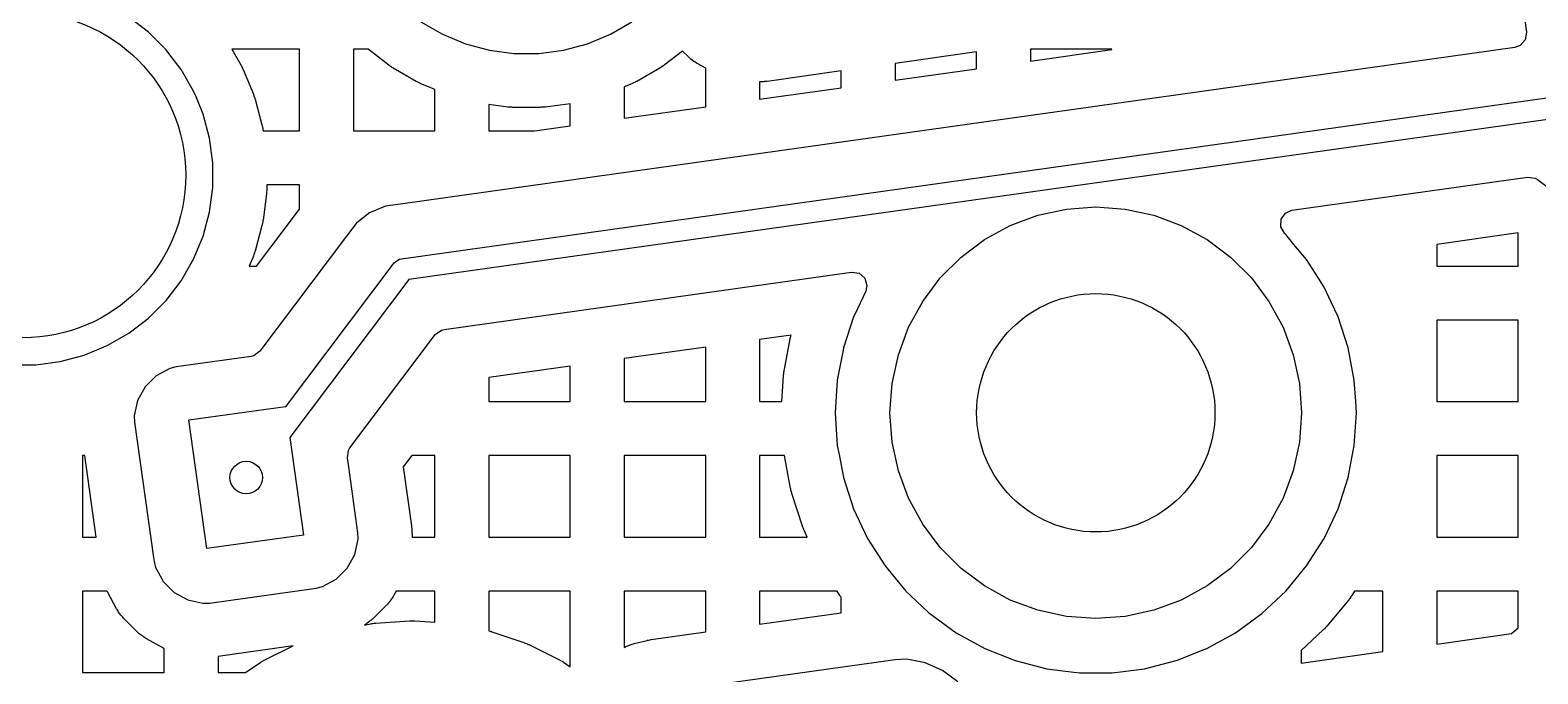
# Model space of a CAD drawing. Extents: x 2.49 to 8.57, y -5.87 to -1.87.
# Drawn here: x 3.068 to 3.616, y -4.273 to -4.039 of the extents above; entities that cross this region are included whole.
import ezdxf

# ---------------------------------------------------------------- set-up
doc = ezdxf.new("R2010")
doc.units = 0
doc.header["$MEASUREMENT"] = 0
doc.layers.add('BLACK', color=7, linetype='CONTINUOUS')

msp = doc.modelspace()

# ---------------------------------------------------------------- linework, layer by layer
at = {"layer": 'BLACK', "linetype": 'CONTINUOUS'}
for p, q in [((3.60736, -4.00886), (3.61165, -4.03941)), ((3.11089, -4.03939), (3.10372, -4.03389)), ((3.20986, -4.03557), (3.21768, -4.04009)), ((3.27878, -4.04009), (3.2866, -4.03557)), ((3.11709, -4.04559), (3.11089, -4.03939)), ((3.11089, -4.03939), (3.11089, -4.03939)), ((3.21768, -4.04009), (3.21768, -4.04009)), ((3.21768, -4.04009), (3.21768, -4.04009)), ((3.21768, -4.04009), (3.22119, -4.04155)), ((3.22119, -4.04155), (3.22603, -4.04355)), ((3.22603, -4.04355), (3.23476, -4.04589)), ((3.26171, -4.04589), (3.27043, -4.04355)), ((3.27043, -4.04355), (3.27878, -4.04009)), ((3.61125, -4.04213), (3.60944, -4.0442)), ((3.61165, -4.03941), (3.61125, -4.04213)), ((3.11728, -4.04578), (3.11709, -4.04559)), ((3.11826, -4.04707), (3.11728, -4.04578)), ((3.11728, -4.04578), (3.11728, -4.04578)), ((3.11728, -4.04578), (3.11728, -4.04578)), ((3.12278, -4.05295), (3.11826, -4.04707)), ((3.16575, -4.04559), (3.14117, -4.04559)), ((3.14117, -4.04559), (3.14443, -4.05124)), ((3.16575, -4.0752), (3.16575, -4.04559)), ((3.19071, -4.04559), (3.18536, -4.04559)), ((3.18536, -4.04559), (3.18536, -4.0752)), ((3.19818, -4.05132), (3.19071, -4.04559)), ((3.6075, -4.04492), (3.20332, -4.10172)), ((3.23476, -4.04589), (3.24371, -4.04707)), ((3.24371, -4.04707), (3.24371, -4.04707)), ((3.24371, -4.04707), (3.25275, -4.04707)), ((3.25275, -4.04707), (3.26171, -4.04589)), ((3.25275, -4.04707), (3.25275, -4.04707)), ((3.30495, -4.04621), (3.29828, -4.05132)), ((3.30696, -4.04823), (3.30495, -4.04621)), ((3.30721, -4.04846), (3.30696, -4.04823)), ((3.30774, -4.04893), (3.30721, -4.04846)), ((3.30801, -4.04915), (3.30774, -4.04893)), ((3.30913, -4.04999), (3.30801, -4.04915)), ((3.41182, -4.04654), (3.38221, -4.0507)), ((3.41182, -4.04987), (3.41182, -4.04654)), ((3.46103, -4.04559), (3.43142, -4.04559)), ((3.43142, -4.04559), (3.43142, -4.04987)), ((3.43142, -4.04987), (3.46103, -4.04571)), ((3.46103, -4.04571), (3.46103, -4.04559)), ((3.60944, -4.0442), (3.6075, -4.04492)), ((3.12729, -4.06077), (3.12278, -4.05295)), ((3.12278, -4.05295), (3.12278, -4.05295)), ((3.12278, -4.05295), (3.12278, -4.05295)), ((3.14443, -4.05124), (3.14451, -4.05138)), ((3.14451, -4.05138), (3.14466, -4.05167)), ((3.14466, -4.05167), (3.14474, -4.05181)), ((3.14474, -4.05181), (3.14502, -4.05239)), ((3.14502, -4.05239), (3.14509, -4.05253)), ((3.14509, -4.05253), (3.14522, -4.05282)), ((3.14522, -4.05282), (3.14528, -4.05297)), ((3.14528, -4.05297), (3.14899, -4.06191)), ((3.19831, -4.05142), (3.19818, -4.05132)), ((3.19857, -4.05161), (3.19831, -4.05142)), ((3.1987, -4.0517), (3.19857, -4.05161)), ((3.19924, -4.05206), (3.1987, -4.0517)), ((3.19937, -4.05214), (3.19924, -4.05206)), ((3.19964, -4.05231), (3.19937, -4.05214)), ((3.19978, -4.05239), (3.19964, -4.05231)), ((3.20816, -4.05723), (3.19978, -4.05239)), ((3.29668, -4.05239), (3.2883, -4.05723)), ((3.29682, -4.05231), (3.29668, -4.05239)), ((3.29709, -4.05214), (3.29682, -4.05231)), ((3.29723, -4.05206), (3.29709, -4.05214)), ((3.29776, -4.0517), (3.29723, -4.05206)), ((3.29789, -4.05161), (3.29776, -4.0517)), ((3.29815, -4.05142), (3.29789, -4.05161)), ((3.29828, -4.05132), (3.29815, -4.05142)), ((3.30942, -4.05019), (3.30913, -4.04999)), ((3.31001, -4.05057), (3.30942, -4.05019)), ((3.31023, -4.0507), (3.31001, -4.05057)), ((3.31031, -4.05075), (3.31023, -4.0507)), ((3.31339, -4.05245), (3.31031, -4.05075)), ((3.31339, -4.05741), (3.31339, -4.05245)), ((3.3626, -4.05346), (3.3357, -4.05724)), ((3.3626, -4.05954), (3.3626, -4.05346)), ((3.38221, -4.0507), (3.38221, -4.05678)), ((3.38221, -4.05678), (3.41182, -4.05262)), ((3.41182, -4.05262), (3.41182, -4.04987)), ((3.2083, -4.05731), (3.20816, -4.05723)), ((3.20858, -4.05746), (3.2083, -4.05731)), ((3.20872, -4.05753), (3.20858, -4.05746)), ((3.2093, -4.05782), (3.20872, -4.05753)), ((3.20944, -4.05789), (3.2093, -4.05782)), ((3.20974, -4.05802), (3.20944, -4.05789)), ((3.20988, -4.05808), (3.20974, -4.05802)), ((3.21268, -4.05924), (3.20988, -4.05808)), ((3.21497, -4.06019), (3.21268, -4.05924)), ((3.21497, -4.06564), (3.21497, -4.06019)), ((3.28658, -4.05808), (3.28379, -4.05924)), ((3.28379, -4.05924), (3.28379, -4.07062)), ((3.28672, -4.05802), (3.28658, -4.05808)), ((3.28702, -4.05789), (3.28672, -4.05802)), ((3.28716, -4.05782), (3.28702, -4.05789)), ((3.28774, -4.05753), (3.28716, -4.05782)), ((3.28788, -4.05746), (3.28774, -4.05753)), ((3.28816, -4.05731), (3.28788, -4.05746)), ((3.2883, -4.05723), (3.28816, -4.05731)), ((3.31339, -4.06645), (3.31339, -4.05741)), ((3.33413, -4.05737), (3.333, -4.05741)), ((3.333, -4.05741), (3.333, -4.0637)), ((3.333, -4.0637), (3.3626, -4.05954)), ((3.33426, -4.05737), (3.33413, -4.05737)), ((3.33452, -4.05735), (3.33426, -4.05737)), ((3.33465, -4.05734), (3.33452, -4.05735)), ((3.33518, -4.0573), (3.33465, -4.05734)), ((3.33531, -4.05728), (3.33518, -4.0573)), ((3.33557, -4.05725), (3.33531, -4.05728)), ((3.3357, -4.05724), (3.33557, -4.05725)), ((3.12814, -4.06281), (3.12729, -4.06077)), ((3.12729, -4.06077), (3.12729, -4.06077)), ((3.12729, -4.06077), (3.12729, -4.06077)), ((3.13075, -4.06912), (3.12814, -4.06281)), ((3.14899, -4.06191), (3.14905, -4.06206)), ((3.14905, -4.06206), (3.14916, -4.06236)), ((3.14916, -4.06236), (3.14921, -4.06251)), ((3.14921, -4.06251), (3.14942, -4.06312)), ((3.14942, -4.06312), (3.14947, -4.06327)), ((3.14947, -4.06327), (3.14956, -4.06358)), ((3.14956, -4.06358), (3.14961, -4.06373)), ((3.14961, -4.06373), (3.15211, -4.07308)), ((3.20281, -4.12169), (3.62, -4.06306)), ((3.21497, -4.0752), (3.21497, -4.06564)), ((3.24147, -4.06655), (3.23457, -4.06564)), ((3.23457, -4.06564), (3.23457, -4.0752)), ((3.26418, -4.06534), (3.25499, -4.06655)), ((3.26418, -4.07337), (3.26418, -4.06534)), ((3.13309, -4.07784), (3.13075, -4.06912)), ((3.61948, -4.07109), (3.20552, -4.12926)), ((3.24163, -4.06656), (3.24147, -4.06655)), ((3.24195, -4.0666), (3.24163, -4.06656)), ((3.24211, -4.06661), (3.24195, -4.0666)), ((3.24275, -4.06665), (3.24211, -4.06661)), ((3.24291, -4.06666), (3.24275, -4.06665)), ((3.24323, -4.06667), (3.24291, -4.06666)), ((3.24339, -4.06667), (3.24323, -4.06667)), ((3.25307, -4.06667), (3.24339, -4.06667)), ((3.25323, -4.06667), (3.25307, -4.06667)), ((3.25355, -4.06666), (3.25323, -4.06667)), ((3.25371, -4.06665), (3.25355, -4.06666)), ((3.25435, -4.06661), (3.25371, -4.06665)), ((3.25451, -4.0666), (3.25435, -4.06661)), ((3.25483, -4.06656), (3.25451, -4.0666)), ((3.25499, -4.06655), (3.25483, -4.06656)), ((3.28379, -4.07062), (3.31339, -4.06645)), ((3.15211, -4.07308), (3.15215, -4.07323)), ((3.15215, -4.07323), (3.15222, -4.07355)), ((3.15222, -4.07355), (3.15226, -4.0737)), ((3.15226, -4.0737), (3.15238, -4.07433)), ((3.15238, -4.07433), (3.15241, -4.07449)), ((3.15241, -4.07449), (3.15246, -4.07481)), ((3.15246, -4.07481), (3.15249, -4.07496)), ((3.15249, -4.07496), (3.15252, -4.0752)), ((3.15252, -4.0752), (3.16575, -4.0752)), ((3.18536, -4.0752), (3.21497, -4.0752)), ((3.23457, -4.0752), (3.25119, -4.0752)), ((3.25119, -4.0752), (3.26418, -4.07337)), ((3.13427, -4.0868), (3.13309, -4.07784)), ((3.13427, -4.09583), (3.13427, -4.0868)), ((3.52645, -4.10406), (3.61213, -4.09202)), ((3.61213, -4.09202), (3.61485, -4.09242)), ((3.61485, -4.09242), (3.61575, -4.09295)), ((3.61575, -4.09295), (3.63728, -4.10918)), ((3.13309, -4.10479), (3.13427, -4.09583)), ((3.15375, -4.09807), (3.15249, -4.10767)), ((3.15377, -4.09792), (3.15375, -4.09807)), ((3.1538, -4.09759), (3.15377, -4.09792)), ((3.15381, -4.09744), (3.1538, -4.09759)), ((3.15385, -4.0968), (3.15381, -4.09744)), ((3.15386, -4.09664), (3.15385, -4.0968)), ((3.15387, -4.09631), (3.15386, -4.09664)), ((3.16575, -4.0948), (3.15387, -4.0948)), ((3.15387, -4.0948), (3.15387, -4.09615)), ((3.15387, -4.09615), (3.15387, -4.09631)), ((3.16575, -4.10363), (3.16575, -4.0948)), ((3.15009, -4.12441), (3.16575, -4.10363)), ((3.19698, -4.10261), (3.19125, -4.10505)), ((3.20331, -4.10172), (3.19698, -4.10261)), ((3.20332, -4.10172), (3.20331, -4.10172)), ((3.4341, -4.10589), (3.44453, -4.10363)), ((3.44453, -4.10363), (3.45518, -4.10286)), ((3.45518, -4.10286), (3.46582, -4.10363)), ((3.46582, -4.10363), (3.47625, -4.10589)), ((3.52408, -4.10508), (3.52645, -4.10406)), ((3.13075, -4.11352), (3.13309, -4.10479)), ((3.15211, -4.10955), (3.14961, -4.1189)), ((3.15215, -4.1094), (3.15211, -4.10955)), ((3.15222, -4.10909), (3.15215, -4.1094)), ((3.15226, -4.10893), (3.15222, -4.10909)), ((3.15238, -4.1083), (3.15226, -4.10893)), ((3.15241, -4.10814), (3.15238, -4.1083)), ((3.15246, -4.10783), (3.15241, -4.10814)), ((3.15249, -4.10767), (3.15246, -4.10783)), ((3.18635, -4.10888), (3.18285, -4.11352)), ((3.18724, -4.10818), (3.18635, -4.10888)), ((3.18635, -4.10888), (3.18635, -4.10888)), ((3.19125, -4.10505), (3.18724, -4.10818)), ((3.19125, -4.10505), (3.19125, -4.10505)), ((3.41474, -4.11474), (3.4241, -4.10962)), ((3.4241, -4.10962), (3.4341, -4.10589)), ((3.47625, -4.10589), (3.48625, -4.10962)), ((3.48625, -4.10962), (3.49562, -4.11474)), ((3.5224, -4.11008), (3.52251, -4.10733)), ((3.52251, -4.10733), (3.52408, -4.10508)), ((3.12729, -4.12186), (3.13075, -4.11352)), ((3.18285, -4.11352), (3.15137, -4.15529)), ((3.40619, -4.12113), (3.41474, -4.11474)), ((3.49562, -4.11474), (3.50416, -4.12113)), ((3.52379, -4.11245), (3.5224, -4.11008)), ((3.52421, -4.11284), (3.52379, -4.11245)), ((3.5272, -4.11646), (3.52421, -4.11284)), ((3.52421, -4.11284), (3.52421, -4.11284)), ((3.60867, -4.1123), (3.57906, -4.11646)), ((3.60867, -4.12441), (3.60867, -4.1123)), ((3.14899, -4.12072), (3.14746, -4.12441)), ((3.14905, -4.12057), (3.14899, -4.12072)), ((3.14916, -4.12027), (3.14905, -4.12057)), ((3.14921, -4.12012), (3.14916, -4.12027)), ((3.14942, -4.11952), (3.14921, -4.12012)), ((3.14947, -4.11936), (3.14942, -4.11952)), ((3.14956, -4.11905), (3.14947, -4.11936)), ((3.14961, -4.1189), (3.14956, -4.11905)), ((3.53179, -4.12201), (3.5272, -4.11646)), ((3.57906, -4.11646), (3.57906, -4.12441)), ((3.12278, -4.12969), (3.12582, -4.12441)), ((3.12582, -4.12441), (3.12729, -4.12186)), ((3.14746, -4.12441), (3.15009, -4.12441)), ((3.16069, -4.17566), (3.20021, -4.12322)), ((3.20021, -4.12322), (3.20073, -4.12266)), ((3.20073, -4.12266), (3.20206, -4.12188)), ((3.20206, -4.12188), (3.20281, -4.12169)), ((3.39865, -4.12868), (3.40619, -4.12113)), ((3.50416, -4.12113), (3.51171, -4.12868)), ((3.53607, -4.12876), (3.53179, -4.12201)), ((3.53179, -4.12201), (3.53179, -4.12201)), ((3.57906, -4.12441), (3.60867, -4.12441)), ((3.11728, -4.13685), (3.12278, -4.12969)), ((3.20552, -4.12926), (3.16224, -4.18669)), ((3.21834, -4.14736), (3.36643, -4.12655)), ((3.36643, -4.12655), (3.36916, -4.12695)), ((3.36916, -4.12695), (3.37123, -4.12876)), ((3.37123, -4.12876), (3.372, -4.1314)), ((3.372, -4.1314), (3.37153, -4.13346)), ((3.39225, -4.13723), (3.39865, -4.12868)), ((3.51171, -4.12868), (3.51811, -4.13723)), ((3.53816, -4.13205), (3.53607, -4.12876)), ((3.11089, -4.14324), (3.11728, -4.13685)), ((3.11728, -4.13685), (3.11728, -4.13685)), ((3.11728, -4.13685), (3.11728, -4.13685)), ((3.37153, -4.13346), (3.36754, -4.14195)), ((3.54071, -4.13746), (3.53816, -4.13205)), ((3.36754, -4.14195), (3.36713, -4.14281)), ((3.38713, -4.14659), (3.39225, -4.13723)), ((3.51811, -4.13723), (3.52322, -4.14659)), ((3.54321, -4.14279), (3.54071, -4.13746)), ((3.10372, -4.14874), (3.11089, -4.14324)), ((3.11089, -4.14324), (3.11089, -4.14324)), ((3.11089, -4.14324), (3.11089, -4.14324)), ((3.21512, -4.14926), (3.21733, -4.14762)), ((3.21733, -4.14762), (3.21834, -4.14736)), ((3.36713, -4.14281), (3.36346, -4.15412)), ((3.36713, -4.14281), (3.36713, -4.14281)), ((3.38341, -4.15659), (3.38713, -4.14659)), ((3.52322, -4.14659), (3.52695, -4.15659)), ((3.54322, -4.14281), (3.54321, -4.14279)), ((3.5469, -4.15412), (3.54322, -4.14281)), ((3.60867, -4.14402), (3.57906, -4.14402)), ((3.57906, -4.14402), (3.57906, -4.17362)), ((3.60867, -4.17362), (3.60867, -4.14402)), ((3.08755, -4.15672), (3.0959, -4.15326)), ((3.0959, -4.15326), (3.10372, -4.14874)), ((3.20856, -4.15796), (3.21378, -4.15105)), ((3.21378, -4.15105), (3.21512, -4.14926)), ((3.34442, -4.14944), (3.333, -4.15105)), ((3.333, -4.15105), (3.333, -4.17362)), ((3.34191, -4.16243), (3.34426, -4.15014)), ((3.34426, -4.15014), (3.34429, -4.14999)), ((3.34429, -4.14999), (3.34436, -4.14969)), ((3.34436, -4.14969), (3.34439, -4.14954)), ((3.34439, -4.14954), (3.34442, -4.14944)), ((3.06987, -4.16023), (3.07882, -4.15905)), ((3.07882, -4.15905), (3.08755, -4.15672)), ((3.14815, -4.15719), (3.12095, -4.16101)), ((3.14917, -4.15693), (3.14815, -4.15719)), ((3.15137, -4.15529), (3.14917, -4.15693)), ((3.20335, -4.16488), (3.20856, -4.15796)), ((3.31339, -4.1538), (3.28379, -4.15796)), ((3.28379, -4.15796), (3.28379, -4.17362)), ((3.31339, -4.17362), (3.31339, -4.1538)), ((3.36331, -4.15492), (3.36123, -4.1658)), ((3.36346, -4.15412), (3.36331, -4.15492)), ((3.36346, -4.15412), (3.36346, -4.15412)), ((3.36346, -4.15412), (3.36346, -4.15412)), ((3.38114, -4.16702), (3.38341, -4.15659)), ((3.52695, -4.15659), (3.52922, -4.16702)), ((3.54913, -4.1658), (3.5469, -4.15412)), ((3.06083, -4.16023), (3.06987, -4.16023)), ((3.06987, -4.16023), (3.06987, -4.16023)), ((3.11368, -4.16428), (3.10966, -4.16828)), ((3.11866, -4.16158), (3.11368, -4.16428)), ((3.11368, -4.16428), (3.11368, -4.16428)), ((3.12095, -4.16101), (3.11866, -4.16158)), ((3.11866, -4.16158), (3.11866, -4.16158)), ((3.11866, -4.16158), (3.11866, -4.16158)), ((3.26418, -4.16072), (3.23457, -4.16488)), ((3.26418, -4.17362), (3.26418, -4.16072)), ((3.34109, -4.17362), (3.34168, -4.16426)), ((3.34168, -4.16426), (3.34169, -4.16411)), ((3.34169, -4.16411), (3.34172, -4.1638)), ((3.34172, -4.1638), (3.34174, -4.16365)), ((3.34174, -4.16365), (3.34182, -4.16304)), ((3.34182, -4.16304), (3.34184, -4.16288)), ((3.34184, -4.16288), (3.34189, -4.16258)), ((3.34189, -4.16258), (3.34191, -4.16243)), ((3.10966, -4.16828), (3.10693, -4.17324)), ((3.18411, -4.19041), (3.20335, -4.16488)), ((3.23457, -4.16488), (3.23457, -4.17362)), ((3.36123, -4.1658), (3.36048, -4.17767)), ((3.36123, -4.1658), (3.36123, -4.1658)), ((3.38037, -4.17767), (3.38114, -4.16702)), ((3.52922, -4.16702), (3.52998, -4.17767)), ((3.54962, -4.17362), (3.54913, -4.1658)), ((3.54913, -4.1658), (3.54913, -4.1658)), ((3.54913, -4.1658), (3.54913, -4.1658)), ((3.10693, -4.17324), (3.10571, -4.17878)), ((3.10693, -4.17324), (3.10693, -4.17324)), ((3.12556, -4.18026), (3.16065, -4.17533)), ((3.16065, -4.17533), (3.16069, -4.17566)), ((3.23457, -4.17362), (3.26418, -4.17362)), ((3.28379, -4.17362), (3.31339, -4.17362)), ((3.333, -4.17362), (3.34109, -4.17362)), ((3.54987, -4.17767), (3.54962, -4.17362)), ((3.57906, -4.17362), (3.60867, -4.17362)), ((3.10571, -4.17878), (3.10571, -4.17878)), ((3.10571, -4.17878), (3.10578, -4.18113)), ((3.13213, -4.22704), (3.12556, -4.18026)), ((3.36048, -4.17767), (3.36048, -4.17767)), ((3.36048, -4.17767), (3.36123, -4.18953)), ((3.38114, -4.18831), (3.38037, -4.17767)), ((3.52998, -4.17767), (3.52922, -4.18831)), ((3.54913, -4.18953), (3.54987, -4.17767)), ((3.54987, -4.17767), (3.54987, -4.17767)), ((3.10578, -4.18113), (3.10578, -4.18113)), ((3.10578, -4.18113), (3.10578, -4.18113)), ((3.10578, -4.18113), (3.11269, -4.2303)), ((3.16224, -4.18669), (3.16722, -4.22211)), ((3.18317, -4.19403), (3.18357, -4.19131)), ((3.18357, -4.19131), (3.18411, -4.19041)), ((3.36123, -4.18953), (3.36123, -4.18954)), ((3.36123, -4.18954), (3.36196, -4.19339)), ((3.38341, -4.19874), (3.38114, -4.18831)), ((3.52922, -4.18831), (3.52695, -4.19874)), ((3.5469, -4.20122), (3.54913, -4.18954)), ((3.54913, -4.18954), (3.54913, -4.18953)), ((3.08768, -4.19323), (3.08694, -4.19323)), ((3.08694, -4.19323), (3.08694, -4.22284)), ((3.09185, -4.22284), (3.08768, -4.19323)), ((3.18364, -4.19734), (3.18317, -4.19403)), ((3.187, -4.22124), (3.18364, -4.19734)), ((3.20654, -4.19323), (3.20344, -4.19734)), ((3.20344, -4.19734), (3.20645, -4.21877)), ((3.21497, -4.19323), (3.20654, -4.19323)), ((3.21497, -4.22284), (3.21497, -4.19323)), ((3.26418, -4.19323), (3.23457, -4.19323)), ((3.23457, -4.19323), (3.23457, -4.22284)), ((3.26418, -4.22284), (3.26418, -4.19323)), ((3.31339, -4.19323), (3.28379, -4.19323)), ((3.28379, -4.19323), (3.28379, -4.22284)), ((3.31339, -4.22284), (3.31339, -4.19323)), ((3.34197, -4.19323), (3.333, -4.19323)), ((3.333, -4.19323), (3.333, -4.22284)), ((3.34426, -4.20519), (3.34197, -4.19323)), ((3.36196, -4.19339), (3.36334, -4.20062)), ((3.60867, -4.19323), (3.57906, -4.19323)), ((3.57906, -4.19323), (3.57906, -4.22284)), ((3.60867, -4.22284), (3.60867, -4.19323)), ((3.36334, -4.20062), (3.36346, -4.20122)), ((3.36346, -4.20122), (3.36713, -4.21253)), ((3.38713, -4.20874), (3.38341, -4.19874)), ((3.52695, -4.19874), (3.52322, -4.20874)), ((3.54322, -4.21253), (3.5469, -4.20122)), ((3.34429, -4.20534), (3.34426, -4.20519)), ((3.34436, -4.20564), (3.34429, -4.20534)), ((3.34439, -4.20579), (3.34436, -4.20564)), ((3.34454, -4.20639), (3.34439, -4.20579)), ((3.34459, -4.20654), (3.34454, -4.20639)), ((3.34467, -4.20684), (3.34459, -4.20654)), ((3.34472, -4.20698), (3.34467, -4.20684)), ((3.34858, -4.21888), (3.34472, -4.20698)), ((3.36713, -4.21253), (3.36713, -4.21253)), ((3.36713, -4.21253), (3.3722, -4.22329)), ((3.39225, -4.21811), (3.38713, -4.20874)), ((3.52322, -4.20874), (3.51811, -4.21811)), ((3.53837, -4.22284), (3.54322, -4.21253)), ((3.20645, -4.21877), (3.20647, -4.2189)), ((3.20647, -4.2189), (3.2065, -4.21916)), ((3.2065, -4.21916), (3.20651, -4.21929)), ((3.20651, -4.21929), (3.20655, -4.21981)), ((3.34863, -4.21902), (3.34858, -4.21888)), ((3.34874, -4.21931), (3.34863, -4.21902)), ((3.34879, -4.21946), (3.34874, -4.21931)), ((3.39865, -4.22665), (3.39225, -4.21811)), ((3.51811, -4.21811), (3.51171, -4.22665)), ((3.08694, -4.22284), (3.09185, -4.22284)), ((3.16722, -4.22211), (3.13213, -4.22704)), ((3.18585, -4.22913), (3.18707, -4.2236)), ((3.187, -4.22139), (3.187, -4.22124)), ((3.18706, -4.22313), (3.187, -4.22139)), ((3.18707, -4.2236), (3.18706, -4.22313)), ((3.20655, -4.21981), (3.20656, -4.21994)), ((3.20656, -4.21994), (3.20658, -4.22021)), ((3.20658, -4.22021), (3.20659, -4.22034)), ((3.20659, -4.22034), (3.20667, -4.22284)), ((3.20667, -4.22284), (3.21497, -4.22284)), ((3.23457, -4.22284), (3.26418, -4.22284)), ((3.28379, -4.22284), (3.31339, -4.22284)), ((3.333, -4.22284), (3.35032, -4.22284)), ((3.34902, -4.22003), (3.34879, -4.21946)), ((3.34908, -4.22017), (3.34902, -4.22003)), ((3.3492, -4.22046), (3.34908, -4.22017)), ((3.34926, -4.2206), (3.3492, -4.22046)), ((3.35032, -4.22284), (3.34926, -4.2206)), ((3.3722, -4.22329), (3.3722, -4.22329)), ((3.3722, -4.22329), (3.37857, -4.23333)), ((3.53179, -4.23333), (3.53816, -4.22329)), ((3.53816, -4.22329), (3.53837, -4.22284)), ((3.57906, -4.22284), (3.60867, -4.22284)), ((3.11269, -4.2303), (3.11288, -4.23165)), ((3.18312, -4.23409), (3.18585, -4.22913)), ((3.40619, -4.2342), (3.39865, -4.22665)), ((3.51171, -4.22665), (3.50416, -4.2342)), ((3.11288, -4.23165), (3.11346, -4.23394)), ((3.11346, -4.23394), (3.11346, -4.23394)), ((3.11346, -4.23394), (3.11346, -4.23394)), ((3.11346, -4.23394), (3.11436, -4.2356)), ((3.11436, -4.2356), (3.11582, -4.23829)), ((3.1791, -4.23809), (3.18312, -4.23409)), ((3.37857, -4.23333), (3.37857, -4.23333)), ((3.37857, -4.23333), (3.37857, -4.23333)), ((3.37857, -4.23333), (3.38611, -4.24244)), ((3.41474, -4.2406), (3.40619, -4.2342)), ((3.50416, -4.2342), (3.49562, -4.2406)), ((3.52421, -4.24249), (3.53179, -4.23333)), ((3.11582, -4.23829), (3.11616, -4.23892)), ((3.11616, -4.23892), (3.12015, -4.24294)), ((3.17183, -4.24136), (3.17412, -4.24079)), ((3.17412, -4.24079), (3.1791, -4.23809)), ((3.4241, -4.24571), (3.41474, -4.2406)), ((3.49562, -4.2406), (3.48625, -4.24571)), ((3.09578, -4.24244), (3.08694, -4.24244)), ((3.08694, -4.24244), (3.08694, -4.27205)), ((3.09579, -4.24247), (3.09578, -4.24244)), ((3.09593, -4.24274), (3.09579, -4.24247)), ((3.09926, -4.24888), (3.09593, -4.24274)), ((3.12015, -4.24294), (3.12512, -4.24567)), ((3.12512, -4.24567), (3.13065, -4.2469)), ((3.13301, -4.24682), (3.17183, -4.24136)), ((3.19814, -4.24672), (3.19768, -4.24725)), ((3.19836, -4.24645), (3.19814, -4.24672)), ((3.1992, -4.24533), (3.19836, -4.24645)), ((3.1994, -4.24505), (3.1992, -4.24533)), ((3.19978, -4.24446), (3.1994, -4.24505)), ((3.19996, -4.24416), (3.19978, -4.24446)), ((3.20091, -4.24244), (3.19996, -4.24416)), ((3.21497, -4.24244), (3.20091, -4.24244)), ((3.21497, -4.25377), (3.21497, -4.24244)), ((3.26418, -4.24244), (3.23457, -4.24244)), ((3.23457, -4.24244), (3.23457, -4.25692)), ((3.26418, -4.26291), (3.26418, -4.24244)), ((3.31339, -4.24244), (3.28379, -4.24244)), ((3.28379, -4.24244), (3.28379, -4.26291)), ((3.31339, -4.25453), (3.31339, -4.24244)), ((3.36113, -4.24244), (3.333, -4.24244)), ((3.333, -4.24244), (3.333, -4.25453)), ((3.36218, -4.24409), (3.36113, -4.24244)), ((3.36226, -4.24422), (3.36218, -4.24409)), ((3.36244, -4.24448), (3.36226, -4.24422)), ((3.36253, -4.2446), (3.36244, -4.24448)), ((3.3626, -4.24471), (3.36253, -4.2446)), ((3.3626, -4.25037), (3.3626, -4.24471)), ((3.38611, -4.24244), (3.38615, -4.24249)), ((3.38615, -4.24249), (3.38794, -4.24418)), ((3.38794, -4.24418), (3.39454, -4.25037)), ((3.4341, -4.24944), (3.4241, -4.24571)), ((3.48625, -4.24571), (3.47625, -4.24944)), ((3.51554, -4.25063), (3.52421, -4.24249)), ((3.54709, -4.24559), (3.53912, -4.25522)), ((3.54719, -4.24547), (3.54709, -4.24559)), ((3.54738, -4.24522), (3.54719, -4.24547)), ((3.54747, -4.2451), (3.54738, -4.24522)), ((3.54783, -4.2446), (3.54747, -4.2451)), ((3.54792, -4.24448), (3.54783, -4.2446)), ((3.54809, -4.24422), (3.54792, -4.24448)), ((3.54818, -4.24409), (3.54809, -4.24422)), ((3.54922, -4.24244), (3.54818, -4.24409)), ((3.55945, -4.24244), (3.54922, -4.24244)), ((3.55945, -4.2617), (3.55945, -4.24244)), ((3.60867, -4.24244), (3.57906, -4.24244)), ((3.57906, -4.24244), (3.57906, -4.2617)), ((3.60867, -4.25576), (3.60867, -4.24244)), ((3.09943, -4.24918), (3.09926, -4.24888)), ((3.09981, -4.24977), (3.09943, -4.24918)), ((3.10001, -4.25006), (3.09981, -4.24977)), ((3.10085, -4.25119), (3.10001, -4.25006)), ((3.10106, -4.25146), (3.10085, -4.25119)), ((3.10152, -4.25199), (3.10106, -4.25146)), ((3.10176, -4.25225), (3.10152, -4.25199)), ((3.10429, -4.25479), (3.10176, -4.25225)), ((3.13065, -4.2469), (3.13174, -4.24686)), ((3.13065, -4.2469), (3.13065, -4.2469)), ((3.13065, -4.2469), (3.13065, -4.2469)), ((3.13174, -4.24686), (3.13301, -4.24682)), ((3.19744, -4.24751), (3.19242, -4.25249)), ((3.19768, -4.24725), (3.19744, -4.24751)), ((3.333, -4.25453), (3.3626, -4.25037)), ((3.39454, -4.25037), (3.39482, -4.25063)), ((3.39482, -4.25063), (3.39482, -4.25063)), ((3.39482, -4.25063), (3.40444, -4.25762)), ((3.44453, -4.25171), (3.4341, -4.24944)), ((3.45518, -4.25247), (3.44453, -4.25171)), ((3.46582, -4.25171), (3.45518, -4.25247)), ((3.47625, -4.24944), (3.46582, -4.25171)), ((3.50592, -4.25762), (3.51554, -4.25063)), ((3.1064, -4.25692), (3.10429, -4.25479)), ((3.10674, -4.25726), (3.1064, -4.25692)), ((3.10699, -4.2575), (3.10674, -4.25726)), ((3.10752, -4.25796), (3.10699, -4.2575)), ((3.18939, -4.25479), (3.19162, -4.25435)), ((3.18995, -4.25444), (3.18939, -4.25479)), ((3.19024, -4.25424), (3.18995, -4.25444)), ((3.19136, -4.2534), (3.19024, -4.25424)), ((3.19164, -4.25318), (3.19136, -4.2534)), ((3.19162, -4.25435), (3.19177, -4.25432)), ((3.19217, -4.25272), (3.19164, -4.25318)), ((3.19177, -4.25432), (3.19209, -4.25427)), ((3.19209, -4.25427), (3.19225, -4.25425)), ((3.19242, -4.25249), (3.19217, -4.25272)), ((3.19225, -4.25425), (3.19288, -4.25416)), ((3.19288, -4.25416), (3.19304, -4.25414)), ((3.19304, -4.25414), (3.19336, -4.25411)), ((3.19336, -4.25411), (3.19352, -4.2541)), ((3.19352, -4.2541), (3.20575, -4.2533)), ((3.20575, -4.2533), (3.20591, -4.25329)), ((3.20591, -4.25329), (3.20623, -4.25328)), ((3.20623, -4.25328), (3.20639, -4.25328)), ((3.20639, -4.25328), (3.20704, -4.25328)), ((3.20704, -4.25328), (3.2072, -4.25328)), ((3.2072, -4.25328), (3.20752, -4.25329)), ((3.20752, -4.25329), (3.20768, -4.2533)), ((3.20768, -4.2533), (3.21497, -4.25377)), ((3.23457, -4.25692), (3.23508, -4.25705)), ((3.23508, -4.25705), (3.23523, -4.2571)), ((3.23523, -4.2571), (3.23554, -4.25719)), ((3.23554, -4.25719), (3.23569, -4.25724)), ((3.23569, -4.25724), (3.2473, -4.26118)), ((3.29356, -4.26008), (3.31339, -4.25729)), ((3.31339, -4.25729), (3.31339, -4.25453)), ((3.40444, -4.25762), (3.40444, -4.25762)), ((3.40444, -4.25762), (3.40444, -4.25762)), ((3.40444, -4.25762), (3.41486, -4.26335)), ((3.4955, -4.26335), (3.50592, -4.25762)), ((3.53785, -4.25657), (3.52985, -4.26409)), ((3.53796, -4.25646), (3.53785, -4.25657)), ((3.53818, -4.25625), (3.53796, -4.25646)), ((3.53829, -4.25614), (3.53818, -4.25625)), ((3.53871, -4.25569), (3.53829, -4.25614)), ((3.53881, -4.25557), (3.53871, -4.25569)), ((3.53902, -4.25534), (3.53881, -4.25557)), ((3.53912, -4.25522), (3.53902, -4.25534)), ((3.60626, -4.25787), (3.60867, -4.25576)), ((3.10779, -4.25818), (3.10752, -4.25796)), ((3.10891, -4.25902), (3.10779, -4.25818)), ((3.1092, -4.25922), (3.10891, -4.25902)), ((3.10979, -4.2596), (3.1092, -4.25922)), ((3.11009, -4.25978), (3.10979, -4.2596)), ((3.11628, -4.26319), (3.11009, -4.25978)), ((3.11654, -4.26332), (3.11628, -4.26319)), ((3.16351, -4.26233), (3.13615, -4.26618)), ((3.15336, -4.26734), (3.16351, -4.26233)), ((3.2473, -4.26118), (3.24745, -4.26123)), ((3.24745, -4.26123), (3.24775, -4.26135)), ((3.24775, -4.26135), (3.2479, -4.2614)), ((3.2479, -4.2614), (3.24849, -4.26165)), ((3.24849, -4.26165), (3.24864, -4.26171)), ((3.24864, -4.26171), (3.24893, -4.26185)), ((3.24893, -4.26185), (3.24908, -4.26191)), ((3.24908, -4.26191), (3.26007, -4.26734)), ((3.26418, -4.26993), (3.26418, -4.26291)), ((3.28379, -4.26291), (3.28437, -4.26262)), ((3.28437, -4.26262), (3.28461, -4.26251)), ((3.28461, -4.26251), (3.28511, -4.2623)), ((3.28511, -4.2623), (3.28536, -4.2622)), ((3.28536, -4.2622), (3.28636, -4.26183)), ((3.28636, -4.26183), (3.28661, -4.26175)), ((3.28661, -4.26175), (3.28713, -4.26159)), ((3.28713, -4.26159), (3.28738, -4.26152)), ((3.28738, -4.26152), (3.29209, -4.26036)), ((3.29209, -4.26036), (3.29222, -4.26033)), ((3.29222, -4.26033), (3.29246, -4.26028)), ((3.29246, -4.26028), (3.29258, -4.26025)), ((3.29258, -4.26025), (3.29307, -4.26016)), ((3.29307, -4.26016), (3.29319, -4.26014)), ((3.29319, -4.26014), (3.29344, -4.26009)), ((3.29344, -4.26009), (3.29356, -4.26008)), ((3.55945, -4.26445), (3.55945, -4.2617)), ((3.57906, -4.2617), (3.60626, -4.25787)), ((3.11654, -4.26618), (3.11654, -4.26332)), ((3.11654, -4.27205), (3.11654, -4.26618)), ((3.13615, -4.26618), (3.13615, -4.27205)), ((3.14608, -4.27205), (3.15169, -4.2683)), ((3.15169, -4.2683), (3.15183, -4.26821)), ((3.15183, -4.26821), (3.1521, -4.26804)), ((3.1521, -4.26804), (3.15224, -4.26796)), ((3.15224, -4.26796), (3.15279, -4.26764)), ((3.15279, -4.26764), (3.15293, -4.26756)), ((3.15293, -4.26756), (3.15322, -4.26741)), ((3.15322, -4.26741), (3.15336, -4.26734)), ((3.26007, -4.26734), (3.26021, -4.26741)), ((3.26021, -4.26741), (3.2605, -4.26756)), ((3.2605, -4.26756), (3.26064, -4.26764)), ((3.26064, -4.26764), (3.26119, -4.26796)), ((3.26119, -4.26796), (3.26133, -4.26804)), ((3.26133, -4.26804), (3.2616, -4.26821)), ((3.2616, -4.26821), (3.26174, -4.2683)), ((3.26174, -4.2683), (3.26418, -4.26993)), ((3.38231, -4.2674), (3.29654, -4.27946)), ((3.38638, -4.26725), (3.38231, -4.2674)), ((3.38231, -4.2674), (3.38231, -4.2674)), ((3.3877, -4.26749), (3.38638, -4.26725)), ((3.39317, -4.26849), (3.3877, -4.26749)), ((3.3995, -4.27126), (3.39317, -4.26849)), ((3.41486, -4.26335), (3.41486, -4.26335)), ((3.41486, -4.26335), (3.41486, -4.26335)), ((3.41486, -4.26335), (3.41486, -4.26335)), ((3.41486, -4.26335), (3.42592, -4.26773)), ((3.42592, -4.26773), (3.42592, -4.26773)), ((3.42592, -4.26773), (3.4286, -4.26842)), ((3.4286, -4.26842), (3.43743, -4.27068)), ((3.47292, -4.27068), (3.48444, -4.26773)), ((3.48444, -4.26773), (3.48486, -4.26756)), ((3.48486, -4.26756), (3.49363, -4.26409)), ((3.49363, -4.26409), (3.4955, -4.26335)), ((3.4955, -4.26335), (3.4955, -4.26335)), ((3.4955, -4.26335), (3.4955, -4.26335)), ((3.4955, -4.26335), (3.4955, -4.26335)), ((3.52985, -4.26409), (3.52985, -4.26861)), ((3.52985, -4.26861), (3.55945, -4.26445)), ((3.08694, -4.27205), (3.11654, -4.27205)), ((3.13615, -4.27205), (3.14608, -4.27205)), ((3.40501, -4.27542), (3.3995, -4.27126)), ((3.43743, -4.27068), (3.44321, -4.27141)), ((3.44321, -4.27141), (3.44923, -4.27217)), ((3.44923, -4.27217), (3.44923, -4.27217)), ((3.44923, -4.27217), (3.44923, -4.27217)), ((3.44923, -4.27217), (3.44923, -4.27217)), ((3.44923, -4.27217), (3.46112, -4.27217)), ((3.46112, -4.27217), (3.46509, -4.27167)), ((3.46112, -4.27217), (3.46112, -4.27217)), ((3.46112, -4.27217), (3.46112, -4.27217)), ((3.46112, -4.27217), (3.46112, -4.27217)), ((3.46509, -4.27167), (3.47292, -4.27068))]:
    msp.add_line(p, q, dxfattribs=at)
at = {"layer": 'BLACK'}
for centre, radius in [((3.06535, -4.09132), 0.05906), ((3.45518, -4.17767), 0.04331), ((3.14639, -4.20119), 0.00591)]:
    msp.add_circle(centre, radius, dxfattribs=at)

doc.saveas('drawing.dxf')
